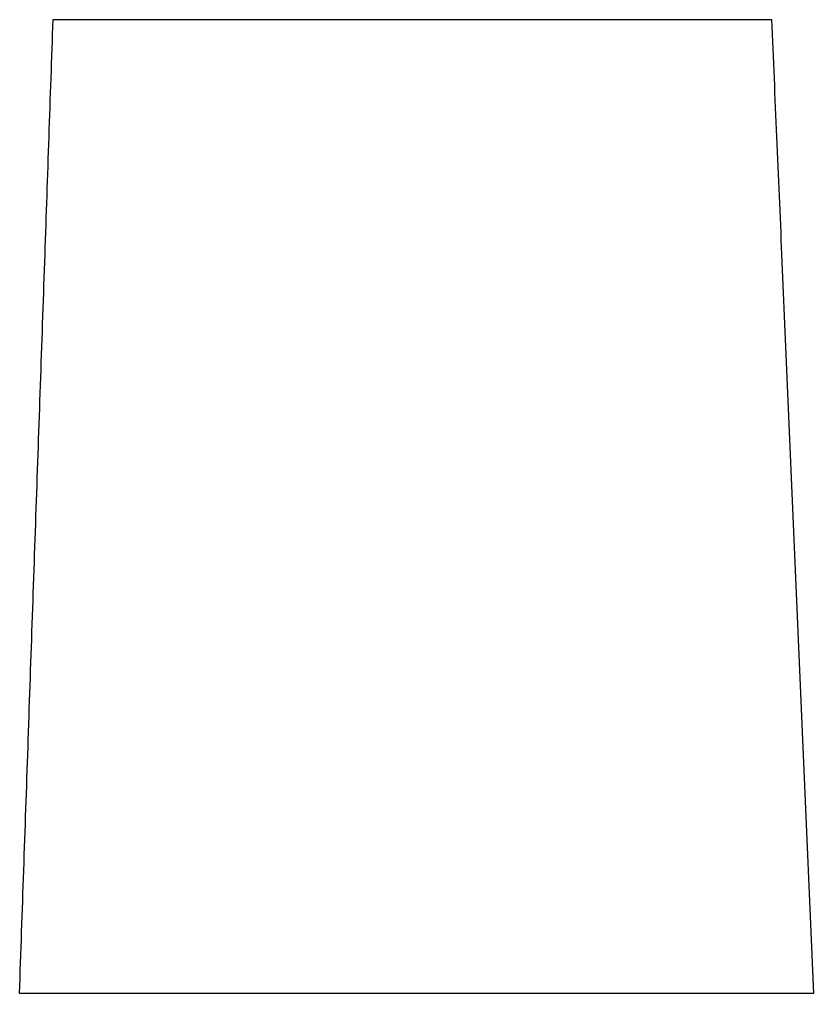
# Model space of a CAD drawing. Header units: millimetres. Extents: x 0 to 202, y 0 to 247.
import ezdxf

# ---------------------------------------------------------------- set-up
doc = ezdxf.new("R2010")
doc.units = ezdxf.units.MM

msp = doc.modelspace()

# ---------------------------------------------------------------- linework, layer by layer
for p, q in [((8.53, 247.32), (190.84, 247.32)), ((201.5, 0), (0, 0))]:
    msp.add_line(p, q)
for points, knots in [([(0, 0), (0, 0), (0, 0), (0, 0), (0.72, 20.85), (1.44, 41.7), (2.88, 83.41), (3.6, 104.26), (4.32, 125.11), (5.04, 145.96), (5.76, 166.8), (7.16, 207.54), (7.85, 227.43), (8.53, 247.32)], [-25.034677, -25.034677, -25.034677, -25.034677, -25.034466, -25.034466, -25.034466, -18.775462, -18.775462, -12.516457, -12.516457, -12.516457, -6.258228, -6.258228, -0.288212, -0.288212, -0.288212, -0.288212]), ([(190.84, 247.32), (191.7, 227.43), (192.56, 207.54), (194.31, 166.8), (195.21, 145.95), (196.11, 125.1), (197.01, 104.25), (197.91, 83.4), (199.71, 41.7), (200.61, 20.85), (201.5, 0)], [0.288674, 0.288674, 0.288674, 0.288674, 6.260953, 6.260953, 12.521906, 12.521906, 12.521906, 18.782741, 18.782741, 25.043413, 25.043413, 25.043413, 25.043413])]:
    msp.add_open_spline(points, degree=3, knots=knots)

doc.saveas('drawing.dxf')
